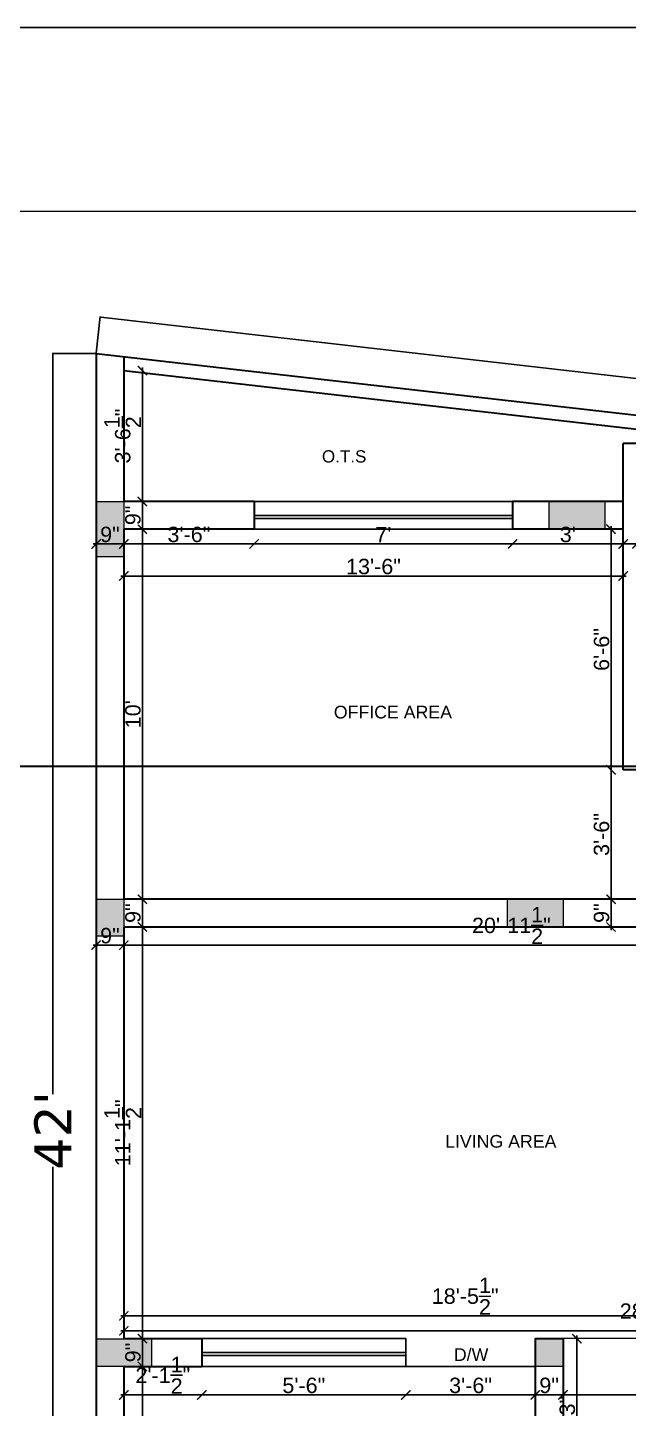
# Model space of a CAD drawing. Header units: inches. Extents: x -22123 to -20407, y -44696 to -43478.
# Drawn here: x -21515.8 to -21320.9, y -43925.8 to -43478 of the extents above; entities that cross this region are included whole.
import ezdxf

# ---------------------------------------------------------------- set-up
doc = ezdxf.new("R2010")
doc.units = ezdxf.units.IN
doc.header["$LTSCALE"] = 0.01
doc.header["$MEASUREMENT"] = 0
doc.header["$PDMODE"] = 3
for name, color, linetype in [('7', 5, 'Continuous'), ('PDF3_Text', 6, 'Continuous'), ('TEXT', 7, 'Continuous')]:
    doc.layers.add(name, color=color, linetype=linetype)
doc.layers.add('DIMENSION', color=253, linetype='Continuous', lineweight=0)
doc.layers.add('wall', color=30, linetype='Continuous', lineweight=50)
doc.styles.add('PDF Arial', font='arial.ttf')
doc.styles.add('SMALL', font='arial.ttf')
doc.styles.add('style1', font='verdana.ttf', dxfattribs={"height": 12})
doc.dimstyles.new('Copy of Standard', dxfattribs={"dimtxt": 12, "dimasz": 0.18, "dimexe": 0.18, "dimexo": 0.0625, "dimgap": 0.09, "dimtad": 0, "dimdec": 1, "dimzin": 0, "dimdsep": 46, "dimlunit": 4, "dimtxsty": 'style1', "dimcen": 0.09, "dimadec": 0, "dimazin": 0, "dimtfac": 1, "dimtdec": 1, "dimtofl": 0, "dimtmove": 0, "dimatfit": 3, "dimfxl": 1, "dimtolj": 1, "dimtzin": 0, "dimarcsym": 0})
doc.dimstyles.new('working', dxfattribs={"dimtxt": 5, "dimasz": 3, "dimexe": 1, "dimexo": 0, "dimgap": 0.5, "dimtad": 1, "dimdec": 1, "dimzin": 0, "dimdsep": 46, "dimlunit": 4, "dimtxsty": 'SMALL', "dimblk": 'ARCHTICK', "dimcen": 1, "dimdle": 1, "dimse1": 1, "dimse2": 1, "dimclrd": 256, "dimclre": 256, "dimclrt": 256, "dimadec": 0, "dimazin": 0, "dimtfac": 1, "dimtdec": 1, "dimtmove": 1, "dimatfit": 0, "dimldrblk": 'ARCHTICK', "dimfxl": 1, "dimtolj": 1, "dimtzin": 0, "dimlwd": -1, "dimlwe": -1, "dimarcsym": 0})

# ---------------------------------------------------------------- blocks, each defined once
blk = doc.blocks.new('*D279')
at = {"layer": 'Defpoints', "color": 0, "ltscale": 12, "transparency": 16777216}
for p in [(-21507.62, -43583.64), (-21493.58, -43583.64), (-21493.58, -44087.64)]:
    blk.add_point(p, dxfattribs=at)
at = {"layer": 'DIMENSION', "color": 0, "lineweight": -2, "ltscale": 12, "transparency": 16777216}
for p, q in [((-21493.64, -43583.64), (-21507.8, -43583.64)), ((-21507.62, -43583.82), (-21507.62, -43823.81)), ((-21507.62, -44087.46), (-21507.62, -43847.47)), ((-21493.64, -44087.64), (-21507.8, -44087.64))]:
    blk.add_line(p, q, dxfattribs=at)
at = {"layer": 'DIMENSION', "color": 0, "ltscale": 12, "transparency": 16777216}
for points in [[(-21507.65, -43583.82), (-21507.59, -43583.82), (-21507.62, -43583.64)], [(-21507.65, -44087.46), (-21507.59, -44087.46), (-21507.62, -44087.64)]]:
    blk.add_solid(points, dxfattribs=at)
at = {"layer": 'DIMENSION', "color": 0, "ltscale": 12, "transparency": 16777216, "insert": (-21507.62, -43835.64), "char_height": 12, "attachment_point": 5, "rotation": 90, "style": 'style1'}
blk.add_mtext("\\A1;42'", dxfattribs=at)
blk = doc.blocks.new('*D281')
at = {"layer": 'Defpoints', "color": 0, "ltscale": 12, "transparency": 16777216}
for p in [(-21493.58, -43583.64), (-21072.23, -43619.85), (-21073.58, -43631.64)]:
    blk.add_point(p, dxfattribs=at)
at = {"layer": 'DIMENSION', "color": 0, "lineweight": -2, "ltscale": 12, "transparency": 16777216}
for p, q in [((-21493.57, -43583.58), (-21492.21, -43571.67)), ((-21492.05, -43571.87), (-21297.56, -43594.09)), ((-21072.41, -43619.83), (-21240.26, -43600.64)), ((-21073.57, -43631.58), (-21072.21, -43619.67))]:
    blk.add_line(p, q, dxfattribs=at)
at = {"layer": 'DIMENSION', "color": 0, "ltscale": 12, "transparency": 16777216}
for points in [[(-21492.05, -43571.84), (-21492.06, -43571.9), (-21492.23, -43571.85)], [(-21072.41, -43619.8), (-21072.41, -43619.86), (-21072.23, -43619.85)]]:
    blk.add_solid(points, dxfattribs=at)
at = {"layer": 'DIMENSION', "color": 0, "ltscale": 12, "transparency": 16777216, "insert": (-21268.91, -43597.37), "char_height": 12, "attachment_point": 5, "rotation": 353.4802, "style": 'style1'}
blk.add_mtext('\\A1;35\'-2{\\H1.000000x;\\S1/2;}"', dxfattribs=at)
blk = doc.blocks.new('_ArchTick')
at = {"color": 0, "linetype": 'ByBlock', "const_width": 0.15}
blk.add_lwpolyline([(-0.5, -0.5), (0.5, 0.5)], dxfattribs=at)
blk = doc.blocks.new('*D282')
at = {"layer": '7', "ltscale": 12, "transparency": 16777216}
blk.add_line((-21494.58, -43645.41), (-21483.58, -43645.41), dxfattribs=at)
at = {"layer": 'Defpoints', "color": 0, "ltscale": 12, "transparency": 16777216}
for p in [(-21484.58, -43640.64), (-21493.58, -43642.94), (-21484.58, -43645.41)]:
    blk.add_point(p, dxfattribs=at)
at = {"layer": '7', "ltscale": 12, "transparency": 16777216, "xscale": 3, "yscale": 3, "zscale": 3, "rotation": 180}
blk.add_blockref('_ArchTick', (-21493.58, -43645.41), dxfattribs=at)
at = {"layer": '7', "ltscale": 12, "transparency": 16777216, "xscale": 3, "yscale": 3, "zscale": 3}
blk.add_blockref('_ArchTick', (-21484.58, -43645.41), dxfattribs=at)
at = {"layer": '7', "ltscale": 12, "transparency": 16777216, "insert": (-21489.08, -43642.36), "char_height": 5, "attachment_point": 5, "style": 'SMALL'}
blk.add_mtext('\\A1;9"', dxfattribs=at)
blk = doc.blocks.new('*D283')
at = {"layer": '7', "ltscale": 12, "transparency": 16777216}
blk.add_line((-21485.58, -43645.41), (-21441.33, -43645.41), dxfattribs=at)
at = {"layer": 'Defpoints', "color": 0, "ltscale": 12, "transparency": 16777216}
for p in [(-21484.58, -43640.64), (-21442.33, -43640.64), (-21442.33, -43645.41)]:
    blk.add_point(p, dxfattribs=at)
at = {"layer": '7', "ltscale": 12, "transparency": 16777216, "xscale": 3, "yscale": 3, "zscale": 3, "rotation": 180}
blk.add_blockref('_ArchTick', (-21484.58, -43645.41), dxfattribs=at)
at = {"layer": '7', "ltscale": 12, "transparency": 16777216, "xscale": 3, "yscale": 3, "zscale": 3}
blk.add_blockref('_ArchTick', (-21442.33, -43645.41), dxfattribs=at)
at = {"layer": '7', "ltscale": 12, "transparency": 16777216, "insert": (-21463.46, -43642.36), "char_height": 5, "attachment_point": 5, "style": 'SMALL'}
blk.add_mtext('\\A1;3\'-6"', dxfattribs=at)
blk = doc.blocks.new('*D284')
at = {"layer": '7', "ltscale": 12, "transparency": 16777216}
blk.add_line((-21443.33, -43645.41), (-21357.43, -43645.41), dxfattribs=at)
at = {"layer": 'Defpoints', "color": 0, "ltscale": 12, "transparency": 16777216}
for p in [(-21442.33, -43640.64), (-21358.43, -43640.64), (-21358.43, -43645.41)]:
    blk.add_point(p, dxfattribs=at)
at = {"layer": '7', "ltscale": 12, "transparency": 16777216, "xscale": 3, "yscale": 3, "zscale": 3, "rotation": 180}
blk.add_blockref('_ArchTick', (-21442.33, -43645.41), dxfattribs=at)
at = {"layer": '7', "ltscale": 12, "transparency": 16777216, "xscale": 3, "yscale": 3, "zscale": 3}
blk.add_blockref('_ArchTick', (-21358.43, -43645.41), dxfattribs=at)
at = {"layer": '7', "ltscale": 12, "transparency": 16777216, "insert": (-21400.38, -43642.41), "char_height": 5, "attachment_point": 5, "style": 'SMALL'}
blk.add_mtext("\\A1;7'", dxfattribs=at)
blk = doc.blocks.new('*D285')
at = {"layer": '7', "ltscale": 12, "transparency": 16777216}
blk.add_line((-21359.43, -43645.41), (-21321.58, -43645.41), dxfattribs=at)
at = {"layer": 'Defpoints', "color": 0, "ltscale": 12, "transparency": 16777216}
for p in [(-21358.43, -43640.64), (-21322.58, -43640.64), (-21322.58, -43645.41)]:
    blk.add_point(p, dxfattribs=at)
at = {"layer": '7', "ltscale": 12, "transparency": 16777216, "xscale": 3, "yscale": 3, "zscale": 3, "rotation": 180}
blk.add_blockref('_ArchTick', (-21358.43, -43645.41), dxfattribs=at)
at = {"layer": '7', "ltscale": 12, "transparency": 16777216, "xscale": 3, "yscale": 3, "zscale": 3}
blk.add_blockref('_ArchTick', (-21322.58, -43645.41), dxfattribs=at)
at = {"layer": '7', "ltscale": 12, "transparency": 16777216, "insert": (-21340.51, -43642.36), "char_height": 5, "attachment_point": 5, "style": 'SMALL'}
blk.add_mtext("\\A1;3'", dxfattribs=at)
blk = doc.blocks.new('*D286')
at = {"layer": '7', "ltscale": 12, "transparency": 16777216}
for p, q in [((-21322.58, -43645.41), (-21325.58, -43645.41)), ((-21322.58, -43645.41), (-21318.08, -43645.41)), ((-21318.08, -43645.41), (-21315.08, -43645.41))]:
    blk.add_line(p, q, dxfattribs=at)
at = {"layer": 'Defpoints', "color": 0, "ltscale": 12, "transparency": 16777216}
for p in [(-21322.58, -43640.64), (-21318.08, -43639.69), (-21318.08, -43645.41)]:
    blk.add_point(p, dxfattribs=at)
at = {"layer": '7', "ltscale": 12, "transparency": 16777216, "xscale": 3, "yscale": 3, "zscale": 3}
blk.add_blockref('_ArchTick', (-21322.58, -43645.41), dxfattribs=at)
at = {"layer": '7', "ltscale": 12, "transparency": 16777216, "xscale": 3, "yscale": 3, "zscale": 3, "rotation": 180}
blk.add_blockref('_ArchTick', (-21318.08, -43645.41), dxfattribs=at)
at = {"layer": '7', "ltscale": 12, "transparency": 16777216, "insert": (-21311.47, -43646.15), "char_height": 5, "attachment_point": 5, "style": 'SMALL'}
blk.add_mtext('\\A1;4{\\H1.000000x;\\S1/2;}"', dxfattribs=at)
blk = doc.blocks.new('*D291')
at = {"layer": '7', "ltscale": 12, "transparency": 16777216}
blk.add_line((-21478.56, -43588.2), (-21478.56, -43632.64), dxfattribs=at)
at = {"layer": 'Defpoints', "color": 0, "ltscale": 12, "transparency": 16777216}
for p in [(-21484.58, -43589.2), (-21484.58, -43631.64), (-21478.56, -43631.64)]:
    blk.add_point(p, dxfattribs=at)
at = {"layer": '7', "ltscale": 12, "transparency": 16777216, "xscale": 3, "yscale": 3, "zscale": 3}
for p, rotation in [((-21478.56, -43589.2), 90), ((-21478.56, -43631.64), 270)]:
    blk.add_blockref('_ArchTick', p, dxfattribs=dict(at, rotation=rotation))
at = {"layer": '7', "ltscale": 12, "transparency": 16777216, "insert": (-21484.96, -43610.42), "char_height": 5, "attachment_point": 5, "rotation": 90, "style": 'SMALL'}
blk.add_mtext('\\A1;3\'-6{\\H1.000000x;\\S1/2;}"', dxfattribs=at)
blk = doc.blocks.new('*D292')
at = {"layer": '7', "ltscale": 12, "transparency": 16777216}
blk.add_line((-21478.56, -43630.64), (-21478.56, -43641.64), dxfattribs=at)
at = {"layer": 'Defpoints', "color": 0, "ltscale": 12, "transparency": 16777216}
for p in [(-21484.58, -43631.64), (-21484.58, -43640.64), (-21478.56, -43640.64)]:
    blk.add_point(p, dxfattribs=at)
at = {"layer": '7', "ltscale": 12, "transparency": 16777216, "xscale": 3, "yscale": 3, "zscale": 3}
for p, rotation in [((-21478.56, -43631.64), 90), ((-21478.56, -43640.64), 270)]:
    blk.add_blockref('_ArchTick', p, dxfattribs=dict(at, rotation=rotation))
at = {"layer": '7', "ltscale": 12, "transparency": 16777216, "insert": (-21481.61, -43636.14), "char_height": 5, "attachment_point": 5, "rotation": 90, "style": 'SMALL'}
blk.add_mtext('\\A1;9"', dxfattribs=at)
blk = doc.blocks.new('*D293')
at = {"layer": '7', "ltscale": 12, "transparency": 16777216}
blk.add_line((-21478.56, -43639.64), (-21478.56, -43761.64), dxfattribs=at)
at = {"layer": 'Defpoints', "color": 0, "ltscale": 12, "transparency": 16777216}
for p in [(-21484.58, -43640.64), (-21478.56, -43760.64), (-21478.56, -43760.64)]:
    blk.add_point(p, dxfattribs=at)
at = {"layer": '7', "ltscale": 12, "transparency": 16777216, "xscale": 3, "yscale": 3, "zscale": 3}
for p, rotation in [((-21478.56, -43640.64), 90), ((-21478.56, -43760.64), 270)]:
    blk.add_blockref('_ArchTick', p, dxfattribs=dict(at, rotation=rotation))
at = {"layer": '7', "ltscale": 12, "transparency": 16777216, "insert": (-21481.61, -43700.64), "char_height": 5, "attachment_point": 5, "rotation": 90, "style": 'SMALL'}
blk.add_mtext("\\A1;10'", dxfattribs=at)
blk = doc.blocks.new('*D294')
at = {"layer": '7', "ltscale": 12, "transparency": 16777216}
blk.add_line((-21478.56, -43759.64), (-21478.56, -43770.64), dxfattribs=at)
at = {"layer": 'Defpoints', "color": 0, "ltscale": 12, "transparency": 16777216}
for p in [(-21478.56, -43760.64), (-21484.58, -43769.64), (-21478.56, -43769.64)]:
    blk.add_point(p, dxfattribs=at)
at = {"layer": '7', "ltscale": 12, "transparency": 16777216, "xscale": 3, "yscale": 3, "zscale": 3}
for p, rotation in [((-21478.56, -43760.64), 90), ((-21478.56, -43769.64), 270)]:
    blk.add_blockref('_ArchTick', p, dxfattribs=dict(at, rotation=rotation))
at = {"layer": '7', "ltscale": 12, "transparency": 16777216, "insert": (-21481.61, -43765.14), "char_height": 5, "attachment_point": 5, "rotation": 90, "style": 'SMALL'}
blk.add_mtext('\\A1;9"', dxfattribs=at)
blk = doc.blocks.new('*D295')
at = {"layer": '7', "ltscale": 12, "transparency": 16777216}
blk.add_line((-21478.56, -43768.64), (-21478.56, -43904.14), dxfattribs=at)
at = {"layer": 'Defpoints', "color": 0, "ltscale": 12, "transparency": 16777216}
for p in [(-21484.58, -43769.64), (-21484.58, -43903.14), (-21478.56, -43903.14)]:
    blk.add_point(p, dxfattribs=at)
at = {"layer": '7', "ltscale": 12, "transparency": 16777216, "xscale": 3, "yscale": 3, "zscale": 3}
for p, rotation in [((-21478.56, -43769.64), 90), ((-21478.56, -43903.14), 270)]:
    blk.add_blockref('_ArchTick', p, dxfattribs=dict(at, rotation=rotation))
at = {"layer": '7', "ltscale": 12, "transparency": 16777216, "insert": (-21484.92, -43836.39), "char_height": 5, "attachment_point": 5, "rotation": 90, "style": 'SMALL'}
blk.add_mtext('\\A1;11\'-1{\\H1.000000x;\\S1/2;}"', dxfattribs=at)
blk = doc.blocks.new('*D296')
at = {"layer": '7', "ltscale": 12, "transparency": 16777216}
blk.add_line((-21478.56, -43902.14), (-21478.56, -43913.14), dxfattribs=at)
at = {"layer": 'Defpoints', "color": 0, "ltscale": 12, "transparency": 16777216}
for p in [(-21484.58, -43903.14), (-21484.58, -43912.14), (-21478.56, -43912.14)]:
    blk.add_point(p, dxfattribs=at)
at = {"layer": '7', "ltscale": 12, "transparency": 16777216, "xscale": 3, "yscale": 3, "zscale": 3}
for p, rotation in [((-21478.56, -43903.14), 90), ((-21478.56, -43912.14), 270)]:
    blk.add_blockref('_ArchTick', p, dxfattribs=dict(at, rotation=rotation))
at = {"layer": '7', "ltscale": 12, "transparency": 16777216, "insert": (-21481.61, -43907.64), "char_height": 5, "attachment_point": 5, "rotation": 90, "style": 'SMALL'}
blk.add_mtext('\\A1;9"', dxfattribs=at)
blk = doc.blocks.new('*D297')
at = {"layer": '7', "ltscale": 12, "transparency": 16777216}
blk.add_line((-21478.56, -43911.14), (-21478.56, -44088.64), dxfattribs=at)
at = {"layer": 'Defpoints', "color": 0, "ltscale": 12, "transparency": 16777216}
for p in [(-21484.58, -43912.14), (-21484.58, -44087.64), (-21478.56, -44087.64)]:
    blk.add_point(p, dxfattribs=at)
at = {"layer": '7', "ltscale": 12, "transparency": 16777216, "xscale": 3, "yscale": 3, "zscale": 3}
for p, rotation in [((-21478.56, -43912.14), 90), ((-21478.56, -44087.64), 270)]:
    blk.add_blockref('_ArchTick', p, dxfattribs=dict(at, rotation=rotation))
at = {"layer": '7', "ltscale": 12, "transparency": 16777216, "insert": (-21484.92, -43999.89), "char_height": 5, "attachment_point": 5, "rotation": 90, "style": 'SMALL'}
blk.add_mtext('\\A1;14\'-7{\\H1.000000x;\\S1/2;}"', dxfattribs=at)
blk = doc.blocks.new('*D298')
at = {"layer": '7', "ltscale": 12, "transparency": 16777216}
blk.add_line((-21494.58, -43775.53), (-21483.58, -43775.53), dxfattribs=at)
at = {"layer": 'Defpoints', "color": 0, "ltscale": 12, "transparency": 16777216}
for p in [(-21493.58, -43769.75), (-21484.58, -43769.75), (-21484.58, -43775.53)]:
    blk.add_point(p, dxfattribs=at)
at = {"layer": '7', "ltscale": 12, "transparency": 16777216, "xscale": 3, "yscale": 3, "zscale": 3, "rotation": 180}
blk.add_blockref('_ArchTick', (-21493.58, -43775.53), dxfattribs=at)
at = {"layer": '7', "ltscale": 12, "transparency": 16777216, "xscale": 3, "yscale": 3, "zscale": 3}
blk.add_blockref('_ArchTick', (-21484.58, -43775.53), dxfattribs=at)
at = {"layer": '7', "ltscale": 12, "transparency": 16777216, "insert": (-21489.08, -43772.47), "char_height": 5, "attachment_point": 5, "style": 'SMALL'}
blk.add_mtext('\\A1;9"', dxfattribs=at)
blk = doc.blocks.new('*D299')
at = {"layer": '7', "ltscale": 12, "transparency": 16777216}
blk.add_line((-21485.58, -43775.53), (-21232.08, -43775.53), dxfattribs=at)
at = {"layer": 'Defpoints', "color": 0, "ltscale": 12, "transparency": 16777216}
for p in [(-21484.58, -43769.75), (-21233.08, -43770.5), (-21233.08, -43775.53)]:
    blk.add_point(p, dxfattribs=at)
at = {"layer": '7', "ltscale": 12, "transparency": 16777216, "xscale": 3, "yscale": 3, "zscale": 3, "rotation": 180}
blk.add_blockref('_ArchTick', (-21484.58, -43775.53), dxfattribs=at)
at = {"layer": '7', "ltscale": 12, "transparency": 16777216, "xscale": 3, "yscale": 3, "zscale": 3}
blk.add_blockref('_ArchTick', (-21233.08, -43775.53), dxfattribs=at)
at = {"layer": '7', "ltscale": 12, "transparency": 16777216, "insert": (-21358.83, -43769.13), "char_height": 5, "attachment_point": 5, "style": 'SMALL'}
blk.add_mtext('\\A1;20\'-11{\\H1.000000x;\\S1/2;}"', dxfattribs=at)
blk = doc.blocks.new('*D305')
at = {"layer": '7', "ltscale": 12, "transparency": 16777216}
blk.add_line((-21485.58, -43921.39), (-21458.28, -43921.39), dxfattribs=at)
at = {"layer": 'Defpoints', "color": 0, "ltscale": 12, "transparency": 16777216}
for p in [(-21484.58, -43912.14), (-21459.28, -43912.14), (-21459.28, -43921.39)]:
    blk.add_point(p, dxfattribs=at)
at = {"layer": '7', "ltscale": 12, "transparency": 16777216, "xscale": 3, "yscale": 3, "zscale": 3, "rotation": 180}
blk.add_blockref('_ArchTick', (-21484.58, -43921.39), dxfattribs=at)
at = {"layer": '7', "ltscale": 12, "transparency": 16777216, "xscale": 3, "yscale": 3, "zscale": 3}
blk.add_blockref('_ArchTick', (-21459.28, -43921.39), dxfattribs=at)
at = {"layer": '7', "ltscale": 12, "transparency": 16777216, "insert": (-21471.93, -43915.03), "char_height": 5, "attachment_point": 5, "style": 'SMALL'}
blk.add_mtext('\\A1;2\'-1{\\H1.000000x;\\S1/2;}"', dxfattribs=at)
blk = doc.blocks.new('*D306')
at = {"layer": '7', "ltscale": 12, "transparency": 16777216}
blk.add_line((-21460.28, -43921.39), (-21392.08, -43921.39), dxfattribs=at)
at = {"layer": 'Defpoints', "color": 0, "ltscale": 12, "transparency": 16777216}
for p in [(-21459.28, -43912.14), (-21393.08, -43912.14), (-21393.08, -43921.39)]:
    blk.add_point(p, dxfattribs=at)
at = {"layer": '7', "ltscale": 12, "transparency": 16777216, "xscale": 3, "yscale": 3, "zscale": 3, "rotation": 180}
blk.add_blockref('_ArchTick', (-21459.28, -43921.39), dxfattribs=at)
at = {"layer": '7', "ltscale": 12, "transparency": 16777216, "xscale": 3, "yscale": 3, "zscale": 3}
blk.add_blockref('_ArchTick', (-21393.08, -43921.39), dxfattribs=at)
at = {"layer": '7', "ltscale": 12, "transparency": 16777216, "insert": (-21426.18, -43918.33), "char_height": 5, "attachment_point": 5, "style": 'SMALL'}
blk.add_mtext('\\A1;5\'-6"', dxfattribs=at)
blk = doc.blocks.new('*D307')
at = {"layer": '7', "ltscale": 12, "transparency": 16777216}
blk.add_line((-21394.08, -43921.39), (-21350.08, -43921.39), dxfattribs=at)
at = {"layer": 'Defpoints', "color": 0, "ltscale": 12, "transparency": 16777216}
for p in [(-21393.08, -43912.14), (-21351.08, -43912.14), (-21351.08, -43921.39)]:
    blk.add_point(p, dxfattribs=at)
at = {"layer": '7', "ltscale": 12, "transparency": 16777216, "xscale": 3, "yscale": 3, "zscale": 3, "rotation": 180}
blk.add_blockref('_ArchTick', (-21393.08, -43921.39), dxfattribs=at)
at = {"layer": '7', "ltscale": 12, "transparency": 16777216, "xscale": 3, "yscale": 3, "zscale": 3}
blk.add_blockref('_ArchTick', (-21351.08, -43921.39), dxfattribs=at)
at = {"layer": '7', "ltscale": 12, "transparency": 16777216, "insert": (-21372.08, -43918.33), "char_height": 5, "attachment_point": 5, "style": 'SMALL'}
blk.add_mtext('\\A1;3\'-6"', dxfattribs=at)
blk = doc.blocks.new('*D308')
at = {"layer": '7', "ltscale": 12, "transparency": 16777216}
blk.add_line((-21352.08, -43921.39), (-21341.08, -43921.39), dxfattribs=at)
at = {"layer": 'Defpoints', "color": 0, "ltscale": 12, "transparency": 16777216}
for p in [(-21351.08, -43912.14), (-21342.08, -43915.21), (-21342.08, -43921.39)]:
    blk.add_point(p, dxfattribs=at)
at = {"layer": '7', "ltscale": 12, "transparency": 16777216, "xscale": 3, "yscale": 3, "zscale": 3, "rotation": 180}
blk.add_blockref('_ArchTick', (-21351.08, -43921.39), dxfattribs=at)
at = {"layer": '7', "ltscale": 12, "transparency": 16777216, "xscale": 3, "yscale": 3, "zscale": 3}
blk.add_blockref('_ArchTick', (-21342.08, -43921.39), dxfattribs=at)
at = {"layer": '7', "ltscale": 12, "transparency": 16777216, "insert": (-21346.58, -43918.33), "char_height": 5, "attachment_point": 5, "style": 'SMALL'}
blk.add_mtext('\\A1;9"', dxfattribs=at)
blk = doc.blocks.new('*D309')
at = {"layer": '7', "ltscale": 12, "transparency": 16777216}
blk.add_line((-21343.08, -43921.39), (-21273.58, -43921.39), dxfattribs=at)
at = {"layer": 'Defpoints', "color": 0, "ltscale": 12, "transparency": 16777216}
for p in [(-21274.58, -43912.14), (-21342.08, -43915.21), (-21274.58, -43921.39)]:
    blk.add_point(p, dxfattribs=at)
at = {"layer": '7', "ltscale": 12, "transparency": 16777216, "xscale": 3, "yscale": 3, "zscale": 3, "rotation": 180}
blk.add_blockref('_ArchTick', (-21342.08, -43921.39), dxfattribs=at)
at = {"layer": '7', "ltscale": 12, "transparency": 16777216, "xscale": 3, "yscale": 3, "zscale": 3}
blk.add_blockref('_ArchTick', (-21274.58, -43921.39), dxfattribs=at)
at = {"layer": '7', "ltscale": 12, "transparency": 16777216, "insert": (-21308.33, -43914.99), "char_height": 5, "attachment_point": 5, "style": 'SMALL'}
blk.add_mtext('\\A1;5\'-7{\\H1.000000x;\\S1/2;}"', dxfattribs=at)
blk = doc.blocks.new('*D311')
at = {"layer": '7', "ltscale": 12, "transparency": 16777216}
blk.add_line((-21140.08, -43900.6), (-21485.58, -43900.6), dxfattribs=at)
at = {"layer": 'Defpoints', "color": 0, "ltscale": 12, "transparency": 16777216}
for p in [(-21484.58, -43900.6), (-21484.58, -43903.14), (-21141.08, -43903.14)]:
    blk.add_point(p, dxfattribs=at)
at = {"layer": '7', "ltscale": 12, "transparency": 16777216, "xscale": 3, "yscale": 3, "zscale": 3, "rotation": 180}
blk.add_blockref('_ArchTick', (-21484.58, -43900.6), dxfattribs=at)
at = {"layer": '7', "ltscale": 12, "transparency": 16777216, "xscale": 3, "yscale": 3, "zscale": 3}
blk.add_blockref('_ArchTick', (-21141.08, -43900.6), dxfattribs=at)
at = {"layer": '7', "ltscale": 12, "transparency": 16777216, "insert": (-21312.83, -43894.2), "char_height": 5, "attachment_point": 5, "style": 'SMALL'}
blk.add_mtext('\\A1;28\'-7{\\H1.000000x;\\S1/2;}"', dxfattribs=at)
blk = doc.blocks.new('*D326')
at = {"layer": '7', "ltscale": 12, "transparency": 16777216}
blk.add_line((-21337.62, -43955.14), (-21337.62, -43902.14), dxfattribs=at)
at = {"layer": 'Defpoints', "color": 0, "ltscale": 12, "transparency": 16777216}
for p in [(-21342.08, -43903.14), (-21337.62, -43903.14), (-21342.08, -43954.14)]:
    blk.add_point(p, dxfattribs=at)
at = {"layer": '7', "ltscale": 12, "transparency": 16777216, "xscale": 3, "yscale": 3, "zscale": 3}
for p, rotation in [((-21337.62, -43903.14), 90), ((-21337.62, -43954.14), 270)]:
    blk.add_blockref('_ArchTick', p, dxfattribs=dict(at, rotation=rotation))
at = {"layer": '7', "ltscale": 12, "transparency": 16777216, "insert": (-21340.67, -43928.64), "char_height": 5, "attachment_point": 5, "rotation": 90, "style": 'SMALL'}
blk.add_mtext('\\A1;4\'-3"', dxfattribs=at)
blk = doc.blocks.new('*D327')
at = {"layer": '7', "ltscale": 12, "transparency": 16777216}
blk.add_line((-21326.51, -43639.64), (-21326.51, -43719.64), dxfattribs=at)
at = {"layer": 'Defpoints', "color": 0, "ltscale": 12, "transparency": 16777216}
for p in [(-21322.58, -43640.64), (-21326.51, -43718.64), (-21322.58, -43718.64)]:
    blk.add_point(p, dxfattribs=at)
at = {"layer": '7', "ltscale": 12, "transparency": 16777216, "xscale": 3, "yscale": 3, "zscale": 3}
for p, rotation in [((-21326.51, -43640.64), 90), ((-21326.51, -43718.64), 270)]:
    blk.add_blockref('_ArchTick', p, dxfattribs=dict(at, rotation=rotation))
at = {"layer": '7', "ltscale": 12, "transparency": 16777216, "insert": (-21329.57, -43679.64), "char_height": 5, "attachment_point": 5, "rotation": 90, "style": 'SMALL'}
blk.add_mtext('\\A1;6\'-6"', dxfattribs=at)
blk = doc.blocks.new('*D328')
at = {"layer": '7', "ltscale": 12, "transparency": 16777216}
blk.add_line((-21326.51, -43717.64), (-21326.51, -43761.64), dxfattribs=at)
at = {"layer": 'Defpoints', "color": 0, "ltscale": 12, "transparency": 16777216}
for p in [(-21322.58, -43718.64), (-21326.51, -43760.64), (-21318.08, -43760.64)]:
    blk.add_point(p, dxfattribs=at)
at = {"layer": '7', "ltscale": 12, "transparency": 16777216, "xscale": 3, "yscale": 3, "zscale": 3}
for p, rotation in [((-21326.51, -43718.64), 90), ((-21326.51, -43760.64), 270)]:
    blk.add_blockref('_ArchTick', p, dxfattribs=dict(at, rotation=rotation))
at = {"layer": '7', "ltscale": 12, "transparency": 16777216, "insert": (-21329.57, -43739.64), "char_height": 5, "attachment_point": 5, "rotation": 90, "style": 'SMALL'}
blk.add_mtext('\\A1;3\'-6"', dxfattribs=at)
blk = doc.blocks.new('*D329')
at = {"layer": '7', "ltscale": 12, "transparency": 16777216}
blk.add_line((-21326.51, -43759.64), (-21326.51, -43770.64), dxfattribs=at)
at = {"layer": 'Defpoints', "color": 0, "ltscale": 12, "transparency": 16777216}
for p in [(-21318.08, -43760.64), (-21326.51, -43769.64), (-21318.08, -43769.64)]:
    blk.add_point(p, dxfattribs=at)
at = {"layer": '7', "ltscale": 12, "transparency": 16777216, "xscale": 3, "yscale": 3, "zscale": 3}
for p, rotation in [((-21326.51, -43760.64), 90), ((-21326.51, -43769.64), 270)]:
    blk.add_blockref('_ArchTick', p, dxfattribs=dict(at, rotation=rotation))
at = {"layer": '7', "ltscale": 12, "transparency": 16777216, "insert": (-21329.57, -43765.14), "char_height": 5, "attachment_point": 5, "rotation": 90, "style": 'SMALL'}
blk.add_mtext('\\A1;9"', dxfattribs=at)
blk = doc.blocks.new('*D356')
at = {"layer": '7', "ltscale": 12, "transparency": 16777216}
blk.add_line((-21485.58, -43655.81), (-21321.58, -43655.81), dxfattribs=at)
at = {"layer": 'Defpoints', "color": 0, "ltscale": 12, "transparency": 16777216}
for p in [(-21484.58, -43650.73), (-21322.58, -43650.73), (-21322.58, -43655.81)]:
    blk.add_point(p, dxfattribs=at)
at = {"layer": '7', "ltscale": 12, "transparency": 16777216, "xscale": 3, "yscale": 3, "zscale": 3, "rotation": 180}
blk.add_blockref('_ArchTick', (-21484.58, -43655.81), dxfattribs=at)
at = {"layer": '7', "ltscale": 12, "transparency": 16777216, "xscale": 3, "yscale": 3, "zscale": 3}
blk.add_blockref('_ArchTick', (-21322.58, -43655.81), dxfattribs=at)
at = {"layer": '7', "ltscale": 12, "transparency": 16777216, "insert": (-21403.58, -43652.76), "char_height": 5, "attachment_point": 5, "style": 'SMALL'}
blk.add_mtext('\\A1;13\'-6"', dxfattribs=at)
blk = doc.blocks.new('*D397')
at = {"layer": '7', "ltscale": 12, "transparency": 16777216}
blk.add_line((-21262.08, -43895.74), (-21485.58, -43895.74), dxfattribs=at)
at = {"layer": 'Defpoints', "color": 0, "ltscale": 12, "transparency": 16777216}
for p in [(-21484.58, -43895.74), (-21484.58, -43896.36), (-21263.08, -43897.56)]:
    blk.add_point(p, dxfattribs=at)
at = {"layer": '7', "ltscale": 12, "transparency": 16777216, "xscale": 3, "yscale": 3, "zscale": 3, "rotation": 180}
blk.add_blockref('_ArchTick', (-21484.58, -43895.74), dxfattribs=at)
at = {"layer": '7', "ltscale": 12, "transparency": 16777216, "xscale": 3, "yscale": 3, "zscale": 3}
blk.add_blockref('_ArchTick', (-21263.08, -43895.74), dxfattribs=at)
at = {"layer": '7', "lineweight": 0, "ltscale": 12, "transparency": 16777216, "insert": (-21373.83, -43889.35), "char_height": 5, "attachment_point": 5, "style": 'SMALL'}
blk.add_mtext('\\A1;18\'-5{\\H1.000000x;\\S1/2;}"', dxfattribs=at)
blk = doc.blocks.new('GDG')
at = {"layer": '7', "lineweight": 0, "ltscale": 12}
h = blk.add_hatch(color=0, dxfattribs=at)
h.dxf.hatch_style = 1
h.paths.add_polyline_path([(15399.68, -12913.11), (15408.68, -12913.11), (15408.68, -12895.11), (15399.68, -12895.11)])
at = {"layer": '7', "color": 0, "lineweight": 0, "ltscale": 12}
blk.add_lwpolyline([(15399.68, -12895.11), (15408.68, -12895.11), (15408.68, -12913.11), (15399.68, -12913.11)], close=True, dxfattribs=at)
blk = doc.blocks.new('GS')
at = {"layer": '7', "lineweight": 0, "ltscale": 12}
h = blk.add_hatch(color=0, dxfattribs=at)
h.dxf.hatch_style = 1
h.paths.add_polyline_path([(15442.16, -12908.99), (15451.16, -12908.99), (15451.16, -12896.99), (15442.16, -12896.99)])
at = {"layer": '7', "color": 0, "lineweight": 0, "ltscale": 12}
blk.add_lwpolyline([(15442.16, -12896.99), (15451.16, -12896.99), (15451.16, -12908.99), (15442.16, -12908.99)], close=True, dxfattribs=at)
blk = doc.blocks.new('DV')
at = {"layer": '7', "lineweight": 0, "ltscale": 12}
h = blk.add_hatch(color=0, dxfattribs=at)
h.dxf.hatch_style = 1
h.paths.add_polyline_path([(15427.77, -12896.99), (15418.77, -12896.99), (15418.77, -12905.99), (15427.77, -12905.99)])
at = {"layer": '7', "color": 0, "lineweight": 0, "ltscale": 12}
blk.add_lwpolyline([(15418.77, -12896.99), (15427.77, -12896.99), (15427.77, -12905.99), (15418.77, -12905.99)], close=True, dxfattribs=at)

msp = doc.modelspace()

# ---------------------------------------------------------------- linework, layer by layer
at = {"layer": '7', "ltscale": 12}
for p, q in [((-21442.33429, -43636.14108), (-21358.43289, -43636.14108)), ((-21442.33429, -43637.14108), (-21358.43289, -43637.14108)), ((-21393.0796, -43903.14108), (-21393.0796, -43912.14108)), ((-21459.27607, -43907.64108), (-21393.0796, -43907.64108)), ((-21459.27607, -43908.64108), (-21393.0796, -43908.64108)), ((-21393.0796, -43912.14108), (-21351.0796, -43912.14108))]:
    msp.add_line(p, q, dxfattribs=at)
at = {"layer": '7', "lineweight": 0, "ltscale": 12}
msp.add_lwpolyline([(-21523.71106, -43537.48587), (-21042.78848, -43537.48587), (-21042.78848, -44162.89442), (-21523.71106, -44162.89442)], close=True, dxfattribs=at)
at = {"layer": '7', "ltscale": 12}
for points in [[(-21442.33429, -43631.64108), (-21358.43289, -43631.64108), (-21358.43289, -43640.64108), (-21442.33429, -43640.64108)], [(-21459.27607, -43903.14108), (-21393.0796, -43903.14108), (-21393.0796, -43912.14108), (-21459.27607, -43912.14108)]]:
    msp.add_lwpolyline(points, close=True, dxfattribs=at)
at = {"layer": 'DIMENSION', "color": 0, "lineweight": 0, "ltscale": 12}
msp.add_line((-21274.5796, -43903.14108), (-21342.0796, -43903.14108), dxfattribs=at)
at = {"layer": 'TEXT'}
msp.add_lwpolyline([(-22122.54174, -43477.96482), (-20407.20715, -43477.96482), (-20407.20715, -44696.37943), (-22122.54174, -44696.37943)], close=True, dxfattribs=at)
at = {"layer": 'wall', "lineweight": 30}
for p, q in [((-21493.5796, -43583.64108), (-21493.5796, -44087.64108)), ((-21493.5796, -43583.64108), (-21073.5796, -43631.64108)), ((-21484.5796, -43584.66965), (-21484.5796, -43631.64108)), ((-21484.5796, -43589.19895), (-21278.21091, -43612.78394)), ((-21322.5796, -43718.64108), (-21322.5796, -43612.78394)), ((-21238.5796, -43612.78394), (-21322.5796, -43612.78394)), ((-21442.33429, -43631.64108), (-21484.5796, -43631.64108)), ((-21442.33429, -43631.64108), (-21442.33429, -43640.64108)), ((-21322.5796, -43631.64108), (-21358.43289, -43631.64108)), ((-21358.43289, -43631.64108), (-21358.43289, -43640.64108)), ((-21484.5796, -43640.64108), (-21484.5796, -43760.64108)), ((-21442.33429, -43640.64108), (-21484.5796, -43640.64108)), ((-21322.5796, -43640.64108), (-21358.43289, -43640.64108)), ((-21318.0796, -43718.64108), (-21322.5796, -43718.64108)), ((-21318.0796, -43760.64108), (-21484.5796, -43760.64108)), ((-21484.5796, -43769.64108), (-21484.5796, -43903.14108)), ((-21318.0796, -43769.64108), (-21484.5796, -43769.64108)), ((-21484.5796, -43903.14108), (-21459.27607, -43903.14108)), ((-21459.27607, -43903.14108), (-21459.27607, -43912.14108)), ((-21351.0796, -43903.14108), (-21351.0796, -43982.47164)), ((-21351.0796, -43903.14108), (-21342.0796, -43903.14108)), ((-21342.0796, -43903.14108), (-21342.0796, -43954.14108)), ((-21484.5796, -43912.14108), (-21484.5796, -44087.64108)), ((-21484.5796, -43912.14108), (-21459.27607, -43912.14108))]:
    msp.add_line(p, q, dxfattribs=at)
at = {"layer": 'wall', "color": 1, "lineweight": 35}
msp.add_line((-21023.95568, -43717.61627), (-21532.95828, -43717.61627), dxfattribs=at)

# ---------------------------------------------------------------- block references
at = {"layer": '7', "lineweight": 0}
for name, p in [('GDG', (-36893.26337, -30736.53207)), ('GDG', (-36893.26337, -30736.53207)), ('GS', (-36935.74349, -30863.65296)), ('DV', (-36769.84781, -31006.15296))]:
    msp.add_blockref(name, p, dxfattribs=at)
at = {"layer": '7', "lineweight": 0, "rotation": 90}
for p in [(-34241.67749, -59040.32486), (-34255.1886, -59169.32486), (-34388.6886, -59311.82486)]:
    msp.add_blockref('GDG', p, dxfattribs=at)

# ---------------------------------------------------------------- texts
at = {"layer": 'PDF3_Text', "attachment_point": 7, "style": 'PDF Arial'}
for s, insert, char_height, width in [('\\A1;O.T.S', (-21420.31289, -43619.0484), 3.955027, 45.2842603), ('\\A1;OFFICE AREA', (-21416.44542, -43702.06388), 4.1171912, 95.9706652), ('\\A1; LIVING AREA', (-21381.93425, -43841.26475), 4.1171912, 80.9706652), ('\\A1;D/W', (-21377.48756, -43910.42657), 4.117191, 80.9706652)]:
    msp.add_mtext(s, dxfattribs=dict(at, insert=insert, char_height=char_height, width=width))

# ---------------------------------------------------------------- dimensions: what is measured, and where the dimension line sits
at = {"layer": '7', "ltscale": 12}
for base, p1, p2, picture, middle in [((-21478.56182, -43631.64108), (-21484.5796, -43589.19895), (-21484.5796, -43631.64108), '*D291', (-21484.95995, -43610.42001)), ((-21326.51285, -43718.64108), (-21322.5796, -43640.64108), (-21322.5796, -43718.64108), '*D327', (-21329.56572, -43679.64108)), ((-21337.61619, -43903.14108), (-21342.0796, -43954.14108), (-21342.0796, -43903.14108), '*D326', (-21340.67076, -43928.64108))]:
    dim = msp.add_linear_dim(base=base, p1=p1, p2=p2, angle=90, dimstyle='working', dxfattribs=at)
    dim.commit()
    dim.dimension.update_dxf_attribs({"geometry": picture, "text_midpoint": middle})
for base, p1, p2, picture, middle in [((-21478.56182, -43640.64108), (-21484.5796, -43631.64108), (-21484.5796, -43640.64108), '*D292', (-21481.61468, -43636.14108)), ((-21478.56182, -43760.64108), (-21484.5796, -43640.64108), (-21478.56182, -43760.64108), '*D293', (-21481.61468, -43700.64108)), ((-21326.51285, -43760.64108), (-21322.5796, -43718.64108), (-21318.0796, -43760.64108), '*D328', (-21329.56742, -43739.64108)), ((-21478.56182, -43769.64108), (-21478.56182, -43760.64108), (-21484.5796, -43769.64108), '*D294', (-21481.61468, -43765.14108)), ((-21326.51285, -43769.64108), (-21318.0796, -43760.64108), (-21318.0796, -43769.64108), '*D329', (-21329.56572, -43765.14108)), ((-21478.56182, -43903.14108), (-21484.5796, -43769.64108), (-21484.5796, -43903.14108), '*D295', (-21484.91561, -43836.39108)), ((-21478.56182, -43912.14108), (-21484.5796, -43903.14108), (-21484.5796, -43912.14108), '*D296', (-21481.61468, -43907.64108)), ((-21478.56182, -44087.64108), (-21484.5796, -43912.14108), (-21484.5796, -44087.64108), '*D297', (-21484.91561, -43999.89108))]:
    dim = msp.add_linear_dim(base=base, p1=p1, p2=p2, angle=90, dimstyle='working', override={"dimtmove": 1}, dxfattribs=at)
    dim.commit()
    dim.dimension.update_dxf_attribs({"geometry": picture, "text_midpoint": middle})
for base, p1, p2, picture, middle in [((-21484.5796, -43645.41031), (-21493.5796, -43642.9401), (-21484.5796, -43640.64108), '*D282', (-21489.0796, -43642.35745)), ((-21322.5796, -43655.81034), (-21484.5796, -43650.73213), (-21322.5796, -43650.73213), '*D356', (-21403.5796, -43652.75577)), ((-21484.5796, -43775.52613), (-21493.5796, -43769.74891), (-21484.5796, -43769.74891), '*D298', (-21489.0796, -43772.47327)), ((-21484.5796, -43900.59878), (-21141.0796, -43903.14108), (-21484.5796, -43903.14108), '*D311', (-21312.8296, -43894.20235)), ((-21459.27607, -43921.38725), (-21484.5796, -43912.14108), (-21459.27607, -43912.14108), '*D305', (-21471.92783, -43915.03345))]:
    dim = msp.add_linear_dim(base=base, p1=p1, p2=p2, dimstyle='working', dxfattribs=at)
    dim.commit()
    dim.dimension.update_dxf_attribs({"geometry": picture, "text_midpoint": middle})
for base, p1, p2, picture, middle in [((-21442.33429, -43645.41031), (-21484.5796, -43640.64108), (-21442.33429, -43640.64108), '*D283', (-21463.45694, -43642.35574)), ((-21358.43289, -43645.41031), (-21442.33429, -43640.64108), (-21358.43289, -43640.64108), '*D284', (-21400.38359, -43642.41031)), ((-21322.5796, -43645.41031), (-21358.43289, -43640.64108), (-21322.5796, -43640.64108), '*D285', (-21340.50624, -43642.35574)), ((-21233.07519, -43775.52613), (-21484.5796, -43769.74891), (-21233.07519, -43770.50345), '*D299', (-21358.82739, -43769.1297)), ((-21274.5796, -43921.38725), (-21342.0796, -43915.2076), (-21274.5796, -43912.14108), '*D309', (-21308.3296, -43914.99082)), ((-21393.0796, -43921.38725), (-21459.27607, -43912.14108), (-21393.0796, -43912.14108), '*D306', (-21426.17783, -43918.33438)), ((-21351.0796, -43921.38725), (-21393.0796, -43912.14108), (-21351.0796, -43912.14108), '*D307', (-21372.0796, -43918.33268)), ((-21342.0796, -43921.38725), (-21351.0796, -43912.14108), (-21342.0796, -43915.2076), '*D308', (-21346.5796, -43918.33438))]:
    dim = msp.add_linear_dim(base=base, p1=p1, p2=p2, dimstyle='working', override={"dimtmove": 1}, dxfattribs=at)
    dim.commit()
    dim.dimension.update_dxf_attribs({"geometry": picture, "text_midpoint": middle})
dim = msp.add_linear_dim(base=(-21318.0796, -43645.41031), p1=(-21322.5796, -43640.64108), p2=(-21318.0796, -43639.69036), dimstyle='working', override={"dimtmove": 1}, dxfattribs=at)
dim.commit()
dim.dimension.update_dxf_attribs({"geometry": '*D286', "text_midpoint": (-21311.4667, -43652.50031), "dimtype": 160})
at = {"layer": '7', "lineweight": 0, "ltscale": 12}
dim = msp.add_linear_dim(base=(-21484.5796, -43895.74217), p1=(-21263.0796, -43897.55648), p2=(-21484.5796, -43896.36217), dimstyle='working', override={"dimtmove": 1}, dxfattribs=at)
dim.commit()
dim.dimension.update_dxf_attribs({"geometry": '*D397', "text_midpoint": (-21373.8296, -43889.34574)})
at = {"layer": 'DIMENSION', "color": 0, "ltscale": 12}
dim = msp.add_linear_dim(base=(-21072.23157, -43619.84581), p1=(-21493.5796, -43583.64108), p2=(-21073.5796, -43631.64108), angle=353.4801982, dimstyle='Copy of Standard', dxfattribs=at)
dim.commit()
dim.dimension.update_dxf_attribs({"geometry": '*D281', "text_midpoint": (-21268.90562, -43597.36878), "dimtype": 161})
dim = msp.add_linear_dim(base=(-21507.62471, -43583.64108), p1=(-21493.5796, -44087.64108), p2=(-21493.5796, -43583.64108), angle=90, dimstyle='Copy of Standard', dxfattribs=at)
dim.commit()
dim.dimension.update_dxf_attribs({"geometry": '*D279', "text_midpoint": (-21507.62471, -43835.64108)})

doc.saveas('drawing.dxf')
